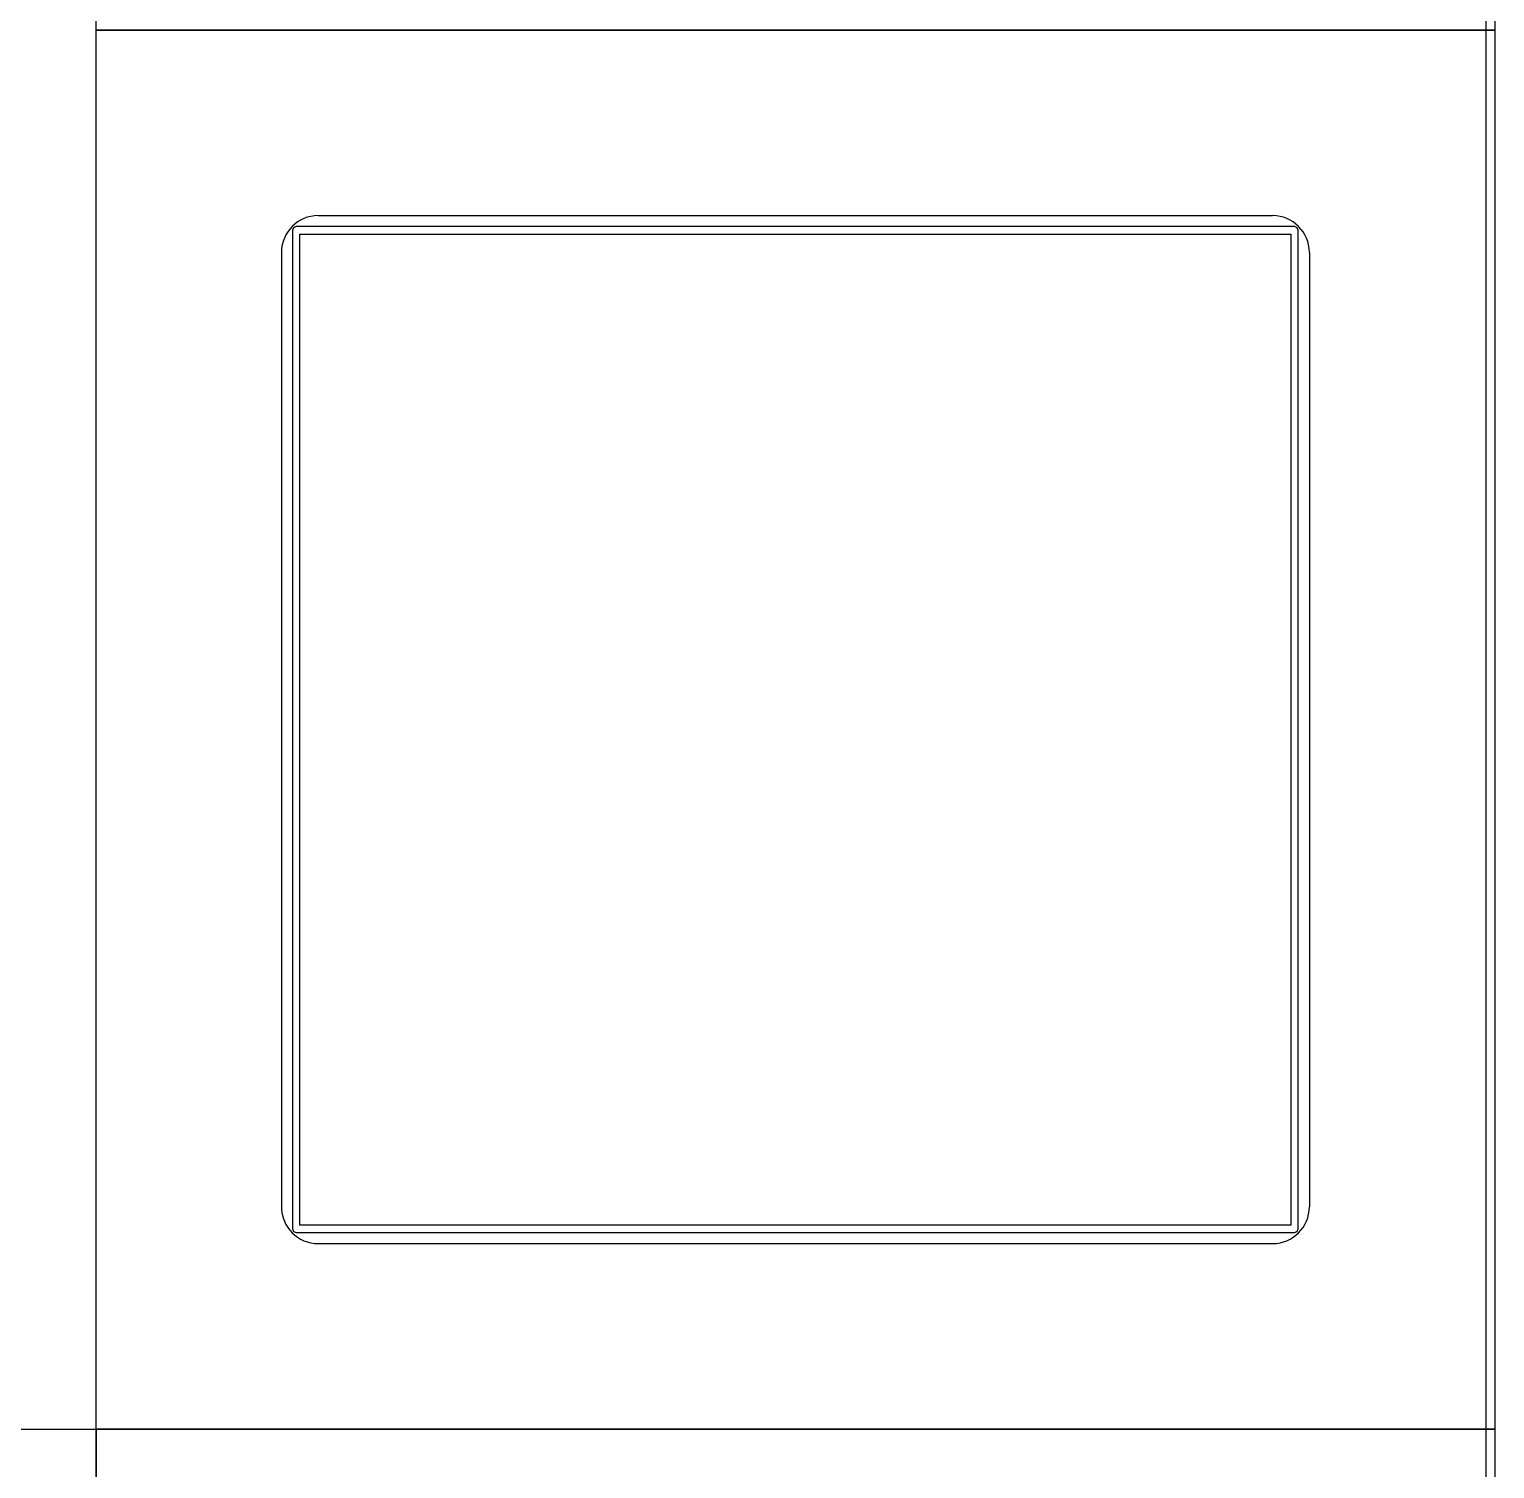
# Model space of a CAD drawing. Header units: millimetres. Extents: x 48 to 497, y 27 to 150.
# Drawn here: x 450.01 to 469.97, y 59.44 to 79.04 of the extents above; entities that cross this region are included whole.
import ezdxf

# ---------------------------------------------------------------- set-up
doc = ezdxf.new("R2010")
doc.units = ezdxf.units.MM
doc.layers.add('BLACK', color=20, linetype='Continuous')
doc.layers.add('ref', color=150, linetype='Continuous')

msp = doc.modelspace()

# ---------------------------------------------------------------- linework, layer by layer
at = {"layer": 'BLACK', "linetype": 'Continuous'}
for p, q in [((469.851, 81.66), (469.851, 51.653)), ((453.612, 76.34), (453.597, 76.305)), ((453.597, 76.305), (453.597, 62.705)), ((453.647, 76.355), (453.612, 76.34)), ((467.247, 76.355), (453.647, 76.355)), ((453.697, 62.755), (453.697, 76.255)), ((453.697, 76.255), (467.197, 76.255)), ((467.197, 76.255), (467.197, 62.755)), ((467.282, 76.34), (467.247, 76.355)), ((467.297, 76.305), (467.282, 76.34)), ((467.297, 62.705), (467.297, 76.305)), ((453.597, 62.705), (453.612, 62.669)), ((467.197, 62.755), (453.697, 62.755)), ((467.282, 62.669), (467.297, 62.705)), ((453.612, 62.669), (453.647, 62.655)), ((453.647, 62.655), (467.247, 62.655)), ((467.247, 62.655), (467.282, 62.669))]:
    msp.add_line(p, q, dxfattribs=at)
at = {"layer": 'ref'}
for p, q in [((453.947, 76.505), (466.947, 76.505)), ((453.447, 76.005), (453.447, 63.005)), ((467.447, 76.005), (467.447, 63.005)), ((453.947, 62.505), (466.947, 62.505))]:
    msp.add_line(p, q, dxfattribs=at)
for points in [[(450.922, 98.08), (469.972, 98.08), (469.972, 79.03), (450.922, 79.03)], [(450.922, 79.03), (469.972, 79.03), (469.972, 59.98), (450.922, 59.98)], [(431.872, 59.98), (450.922, 59.98), (450.922, 40.93), (431.872, 40.93)], [(450.922, 59.98), (469.972, 59.98), (469.972, 40.93), (450.922, 40.93)]]:
    msp.add_lwpolyline(points, close=True, dxfattribs=at)
for centre, start, end in [((453.947, 76.005), 90, 180), ((466.947, 76.005), 0, 90), ((453.947, 63.005), 180, 270), ((466.947, 63.005), 270, 0)]:
    msp.add_arc(centre, 0.5, start, end, dxfattribs=at)

doc.saveas('drawing.dxf')
